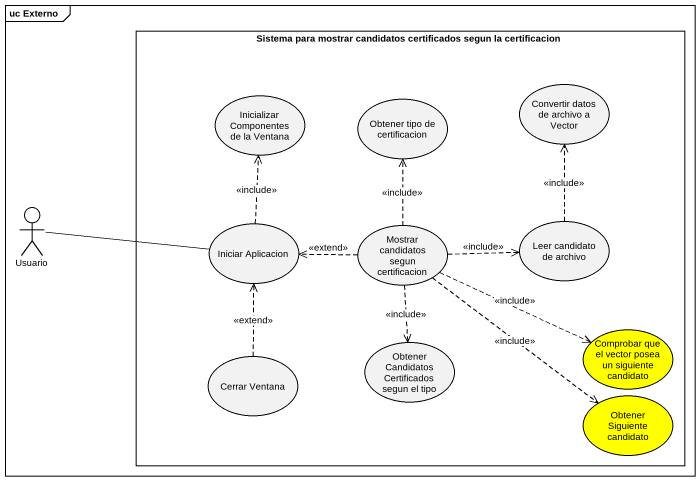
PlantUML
@startuml
mainframe uc Externo
rectangle "Sistema para mostrar candidatos certificados segun la certificacion" as Sistema_para_mostrar {
  usecase "Inicializar Componentes de la Ventana" as Inicializar_Componentes_de
  usecase "Convertir datos de archivo a Vector" as Convertir_datos_de_archivo
  usecase "Obtener tipo de certificacion" as Obtener_tipo_de
  usecase "Iniciar Aplicacion" as Iniciar_Aplicacion
  usecase "Mostrar candidatos segun certificacion" as Mostrar_candidatos_segun
  usecase "Leer candidato de archivo" as Leer_candidato_de_archivo
  usecase "Cerrar Ventana" as Cerrar_Ventana
  usecase "Obtener Candidatos Certificados segun el tipo" as Obtener_Candidatos
  usecase "Comprobar que el vector posea un siguiente candidato" as Comprobar_que_el_vector #FFFF00
  usecase "Obtener Siguiente candidato" as Obtener_Siguiente_candidato #FFFF00
}
actor Usuario
Usuario -right- Iniciar_Aplicacion
Iniciar_Aplicacion .up.> Inicializar_Componentes_de : <<include>>
Mostrar_candidatos_segun .up.> Obtener_tipo_de : <<include>>
Mostrar_candidatos_segun .left.> Iniciar_Aplicacion : <<extend>>
Mostrar_candidatos_segun .right.> Leer_candidato_de_archivo : <<include>>
Mostrar_candidatos_segun ..> Obtener_Candidatos : <<include>>
Mostrar_candidatos_segun .right.> Comprobar_que_el_vector : <<include>>
Mostrar_candidatos_segun ..> Obtener_Siguiente_candidato : <<include>>
Leer_candidato_de_archivo .up.> Convertir_datos_de_archivo : <<include>>
Cerrar_Ventana .up.> Iniciar_Aplicacion : <<extend>>
@enduml
